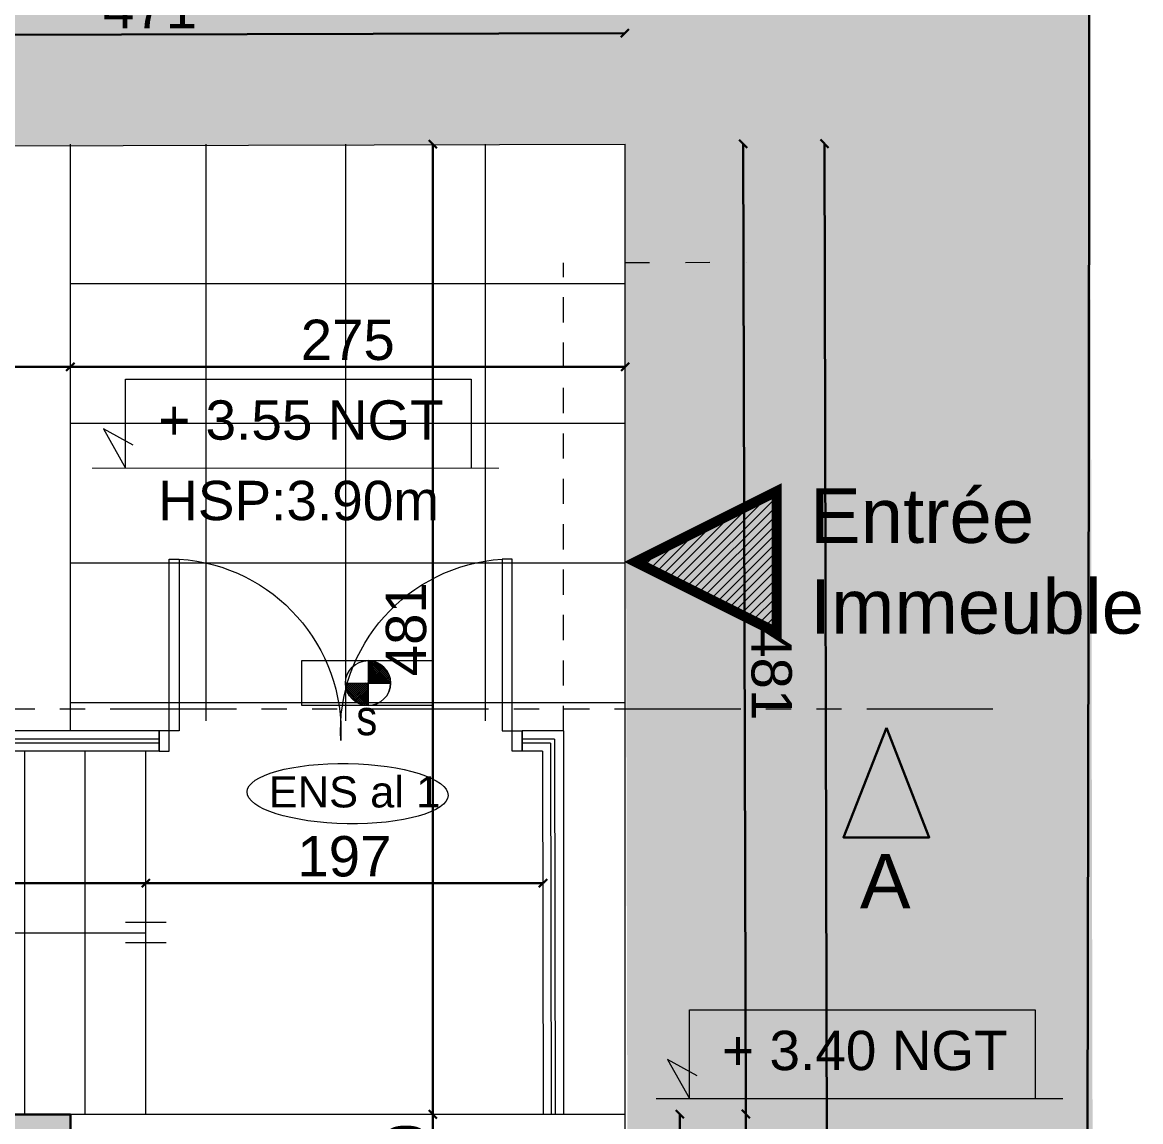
# Model space of a CAD drawing. Header units: millimetres. Extents: x 2804 to 3317, y 6834 to 7064.
# Drawn here: x 2904.38 to 2909.92, y 6940 to 6945.45 of the extents above; entities that cross this region are included whole.
import ezdxf

# ---------------------------------------------------------------- set-up
doc = ezdxf.new("R2010")
doc.units = ezdxf.units.MM
doc.header["$PDMODE"] = 1
for name, pattern in [('ACAD_ISO03W100', [30, 12, -18]), ('HIDDEN', [0.375, 0.25, -0.125]), ('PHANTOM2', [1.25, 0.625, -0.125, 0.125, -0.125, 0.125, -0.125])]:
    doc.linetypes.add(name, pattern=pattern)
for name, color, linetype, lineweight in [('cotation', 3, 'Continuous', 30), ('Hachures', 8, 'Continuous', 20), ('menuise', 50, 'Continuous', 18), ('PORT-FEN', 2, 'Continuous', 0), ('SECURITE', 2, 'Continuous', 0), ('structure grt', 150, 'Continuous', 0), ('texte', 3, 'Continuous', 9), ('Trottoires', 140, 'Continuous', 30), ('zin fin', 6, 'Continuous', 9), ('Zin inter', 80, 'ACAD_ISO03W100', 5), ('zin menuiserie', 150, 'Continuous', 5), ('Zin mur', 30, 'Continuous', 30)]:
    doc.layers.add(name, color=color, linetype=linetype, lineweight=lineweight)
doc.layers.add('zin hatch mur', color=8, linetype='Continuous')
doc.layers.add('zin texte', color=33, linetype='Continuous')
doc.styles.add('ARIAL', font='arial.ttf')
doc.styles.add('PA3', font='arial.ttf', dxfattribs={"height": 3})
doc.styles.add('PsikTxtStyle', font='arial.ttf')
doc.styles.get("Standard").update_dxf_attribs({"font": 'arial.ttf'})
doc.dimstyles.new('cotation 100', dxfattribs={"dimtxt": 0.2, "dimasz": 0.04, "dimexe": 0, "dimexo": 0, "dimgap": 0.03, "dimtad": 1, "dimdec": 0, "dimlfac": 100, "dimdsep": 46, "dimtxsty": 'ARIAL', "dimblk": 'OBLIQUE', "dimcen": 0.09, "dimse1": 1, "dimse2": 1, "dimclrd": 256, "dimclre": 256, "dimclrt": 256, "dimadec": 3, "dimazin": 2, "dimtfac": 1, "dimtdec": 0, "dimtofl": 0, "dimtmove": 1, "dimatfit": 3, "dimfxl": 0, "dimtolj": 1, "dimtzin": 0, "dimlwd": -1, "dimlwe": -1, "dimarcsym": 0})

# ---------------------------------------------------------------- blocks, each defined once
blk = doc.blocks.new('_Oblique')
at = {"color": 0, "linetype": 'ByBlock', "lineweight": -2}
blk.add_line((-0.5, -0.5), (0.5, 0.5), dxfattribs=at)
blk = doc.blocks.new('*D270')
at = {"layer": 'cotation', "transparency": 16777216}
blk.add_line((2906.4144, 6940.0355), (2906.4144, 6944.8445), dxfattribs=at)
at = {"layer": 'Defpoints', "color": 0, "transparency": 16777216}
for p in [(2906.4144, 6944.8445), (2906.8529, 6944.8445), (2906.8529, 6940.0355)]:
    blk.add_point(p, dxfattribs=at)
at = {"layer": 'cotation', "transparency": 16777216, "xscale": 0.04, "yscale": 0.04, "zscale": 0.04}
for p, rotation in [((2906.4144, 6944.8445), 90), ((2906.4144, 6940.0355), 270)]:
    blk.add_blockref('_Oblique', p, dxfattribs=dict(at, rotation=rotation))
at = {"layer": 'cotation', "transparency": 16777216, "insert": (2906.2823, 6942.44), "char_height": 0.2, "attachment_point": 5, "rotation": 90, "style": 'ARIAL'}
blk.add_mtext('\\A1;481', dxfattribs=at)
blk = doc.blocks.new('*D271')
at = {"layer": 'cotation', "transparency": 16777216}
blk.add_line((2902.6609, 6943.7408), (2904.6172, 6943.7408), dxfattribs=at)
at = {"layer": 'Defpoints', "color": 0, "transparency": 16777216}
for p in [(2904.6172, 6943.7408), (2902.6609, 6943.4084), (2904.6172, 6943.4064)]:
    blk.add_point(p, dxfattribs=at)
at = {"layer": 'cotation', "transparency": 16777216, "xscale": 0.04, "yscale": 0.04, "zscale": 0.04, "rotation": 180}
blk.add_blockref('_Oblique', (2902.6609, 6943.7408), dxfattribs=at)
at = {"layer": 'cotation', "transparency": 16777216, "xscale": 0.04, "yscale": 0.04, "zscale": 0.04}
blk.add_blockref('_Oblique', (2904.6172, 6943.7408), dxfattribs=at)
at = {"layer": 'cotation', "transparency": 16777216, "insert": (2903.6391, 6943.8729), "char_height": 0.2, "attachment_point": 5, "style": 'ARIAL'}
blk.add_mtext('\\A1;196', dxfattribs=at)
blk = doc.blocks.new('*D272')
at = {"layer": 'cotation', "transparency": 16777216}
blk.add_line((2904.6172, 6943.7408), (2907.3672, 6943.7408), dxfattribs=at)
at = {"layer": 'Defpoints', "color": 0, "transparency": 16777216}
for p in [(2907.3672, 6944.8445), (2907.3672, 6943.7408), (2904.6172, 6943.4064)]:
    blk.add_point(p, dxfattribs=at)
at = {"layer": 'cotation', "transparency": 16777216, "xscale": 0.04, "yscale": 0.04, "zscale": 0.04, "rotation": 180}
blk.add_blockref('_Oblique', (2904.6172, 6943.7408), dxfattribs=at)
at = {"layer": 'cotation', "transparency": 16777216, "xscale": 0.04, "yscale": 0.04, "zscale": 0.04}
blk.add_blockref('_Oblique', (2907.3672, 6943.7408), dxfattribs=at)
at = {"layer": 'cotation', "transparency": 16777216, "insert": (2905.9922, 6943.8729), "char_height": 0.2, "attachment_point": 5, "style": 'ARIAL'}
blk.add_mtext('\\A1;275', dxfattribs=at)
blk = doc.blocks.new('*D287')
at = {"layer": 'cotation', "transparency": 16777216}
blk.add_line((2908.3554, 6944.8467), (2908.41, 6920.4859), dxfattribs=at)
at = {"layer": 'Defpoints', "color": 0, "transparency": 16777216}
for p in [(2907.3672, 6944.8445), (2907.4218, 6920.4837), (2908.41, 6920.4859)]:
    blk.add_point(p, dxfattribs=at)
at = {"layer": 'cotation', "transparency": 16777216, "xscale": 0.04, "yscale": 0.04, "zscale": 0.04}
for p, rotation in [((2908.3554, 6944.8467), 90.12833801283392), ((2908.41, 6920.4859), 270.1283380128339)]:
    blk.add_blockref('_Oblique', p, dxfattribs=dict(at, rotation=rotation))
at = {"layer": 'cotation', "transparency": 16777216, "insert": (2908.566, 6932.6667), "char_height": 0.3, "attachment_point": 5, "rotation": 270.1283, "style": 'ARIAL'}
blk.add_mtext('\\A1;2436', dxfattribs=at)
blk = doc.blocks.new('*D286')
at = {"layer": 'cotation', "transparency": 16777216}
blk.add_line((2886.0428, 6945.6069), (2907.3649, 6945.667), dxfattribs=at)
at = {"layer": 'Defpoints', "color": 0, "transparency": 16777216}
for p in [(2907.3649, 6945.667), (2907.3672, 6944.8445), (2886.0451, 6944.7843)]:
    blk.add_point(p, dxfattribs=at)
at = {"layer": 'cotation', "transparency": 16777216, "xscale": 0.04, "yscale": 0.04, "zscale": 0.04}
for p, rotation in [((2907.3649, 6945.667), 0.1615367327060689), ((2886.0428, 6945.6069), 180.1615367327061)]:
    blk.add_blockref('_Oblique', p, dxfattribs=dict(at, rotation=rotation))
at = {"layer": 'cotation', "transparency": 16777216, "insert": (2896.7033, 6945.8202), "char_height": 0.3, "attachment_point": 5, "rotation": 0.1615, "style": 'ARIAL'}
blk.add_mtext('\\A1;2132', dxfattribs=at)
blk = doc.blocks.new('*X298')
at = {"color": 0, "linetype": 'Continuous'}
for p, q in [((2123.93, 1390.31), (2124, 1390.38)), ((2133.9, 1380.42), (2123.94, 1390.38)), ((2123.98, 1389.47), (2124.89, 1390.38)), ((2132.98, 1380.46), (2123.98, 1389.46)), ((2124.08, 1388.69), (2125.77, 1390.38)), ((2131.95, 1380.61), (2124.13, 1388.42)), ((2124.23, 1387.96), (2126.66, 1390.38)), ((2124.43, 1387.27), (2127.54, 1390.38)), ((2124.67, 1386.63), (2128.43, 1390.38)), ((2133.9, 1381.3), (2124.82, 1390.38)), ((2124.94, 1386.01), (2129.31, 1390.38)), ((2125.25, 1385.44), (2130.19, 1390.38)), ((2125.58, 1384.89), (2131.08, 1390.38)), ((2133.9, 1382.19), (2125.71, 1390.38)), ((2125.95, 1384.37), (2131.96, 1390.38)), ((2126.34, 1383.88), (2132.85, 1390.38)), ((2133.9, 1383.07), (2126.59, 1390.38)), ((2126.77, 1383.42), (2133.73, 1390.39)), ((2127.22, 1382.99), (2133.9, 1389.67)), ((2133.9, 1383.95), (2127.47, 1390.38)), ((2127.7, 1382.58), (2133.9, 1388.79)), ((2128.2, 1382.2), (2133.9, 1387.9)), ((2133.9, 1384.84), (2128.36, 1390.38)), ((2133.9, 1385.72), (2129.24, 1390.38)), ((2133.9, 1386.61), (2130.12, 1390.38)), ((2133.9, 1387.49), (2131.01, 1390.38)), ((2133.9, 1388.37), (2131.89, 1390.38)), ((2133.9, 1389.26), (2132.77, 1390.38)), ((2133.9, 1390.14), (2133.66, 1390.39)), ((2130.74, 1380.93), (2124.45, 1387.22)), ((2129.19, 1381.6), (2125.12, 1385.66)), ((2128.74, 1381.86), (2133.9, 1387.02)), ((2129.3, 1381.54), (2133.9, 1386.14)), ((2129.9, 1381.25), (2133.9, 1385.25)), ((2130.53, 1381), (2133.9, 1384.37)), ((2131.2, 1380.79), (2133.9, 1383.48)), ((2131.91, 1380.61), (2133.9, 1382.6)), ((2132.67, 1380.49), (2133.9, 1381.72)), ((2133.49, 1380.42), (2133.9, 1380.83))]:
    blk.add_line(p, q, dxfattribs=at)
blk = doc.blocks.new('ss rdc')
at = {"layer": 'SECURITE', "color": 252, "true_color": 0x939598}
for p, q in [((2663.3207, 6738.299, 1.3959), (2663.9711, 6738.299, 1.3959)), ((2663.3207, 6738.0753, 1.3959), (2663.3207, 6738.299, 1.3959)), ((2663.3207, 6738.299, 1.3959), (2663.9711, 6738.299, 1.3959)), ((2663.3207, 6738.0753, 1.3959), (2663.3207, 6738.299, 1.3959)), ((2663.6493, 6738.2986, 1.3959), (2663.6493, 6738.0756, 1.3959)), ((2663.6493, 6738.2986, 1.3959), (2663.6493, 6738.0756, 1.3959)), ((2663.6493, 6738.2986, 1.3959), (2663.6493, 6738.0756, 1.3959)), ((2663.6493, 6738.2986, 1.3959), (2663.6493, 6738.0756, 1.3959)), ((2663.6493, 6738.2986, 1.3959), (2663.6493, 6738.0756, 1.3959)), ((2663.6493, 6738.2986, 1.3959), (2663.6493, 6738.0756, 1.3959)), ((2663.6493, 6738.2986, 1.3959), (2663.6493, 6738.0756, 1.3959)), ((2663.6493, 6738.2986, 1.3959), (2663.6493, 6738.0756, 1.3959)), ((2663.9711, 6738.299, 1.3959), (2663.9711, 6738.0753, 1.3959)), ((2663.9711, 6738.299, 1.3959), (2663.9711, 6738.0753, 1.3959)), ((2663.5378, 6738.1871, 1.3959), (2663.7585, 6738.1873, 1.3959)), ((2663.5378, 6738.1871, 1.3959), (2663.7585, 6738.1873, 1.3959)), ((2663.9711, 6738.0753, 1.3959), (2663.3207, 6738.0753, 1.3959)), ((2663.9711, 6738.0753, 1.3959), (2663.3207, 6738.0753, 1.3959))]:
    blk.add_line(p, q, dxfattribs=at)
blk.add_circle((2663.6493, 6738.1871, 1.3959), 0.1115, dxfattribs=at)
blk.add_circle((2663.6493, 6738.1871, 1.3959), 0.1115, dxfattribs=at)
for start, end in [(0, 90), (0, 90), (0, 90), (0, 90), (0, 90), (0, 90), (270, 0), (270, 0), (270, 0), (270, 0), (270, 0), (270, 0)]:
    blk.add_arc((2663.6493, 6738.1871, 1.3959), 0.1115, start, end, dxfattribs=at)
at = {"layer": 'SECURITE', "color": 252, "true_color": 0x939598, "extrusion": (0, 0, -1), "xscale": 0.01118662045994821, "yscale": 0.01118662045994821, "zscale": 0.01118662045994821, "rotation": 269.9614910721124}
blk.add_blockref('*X298', (-2679.1869, 6762.0688, -1.3959), dxfattribs=at)
blk.add_blockref('*X298', (-2679.1869, 6762.0688, -1.3959), dxfattribs=at)
at = {"layer": 'SECURITE', "color": 252, "true_color": 0x939598, "extrusion": (0, 0, -1), "xscale": -0.01118662049062555, "yscale": 0.01118662042579674, "zscale": 0.01118662047361531}
blk.add_blockref('*X298', (-2639.7781, 6722.6335, -1.3959), dxfattribs=at)
blk.add_blockref('*X298', (-2639.7781, 6722.6335, -1.3959), dxfattribs=at)
at = {"layer": 'SECURITE', "color": 252, "true_color": 0x939598, "xscale": 0.01118662049062554, "yscale": 0.01118662049062554, "zscale": 0.01118662049062554}
blk.add_blockref('*X298', (2639.7781, 6722.6335, 1.3959), dxfattribs=at)
blk.add_blockref('*X298', (2639.7781, 6722.6335, 1.3959), dxfattribs=at)
at = {"layer": 'SECURITE', "color": 252, "true_color": 0x939598, "style": 'PA3', "text_generation_flag": 6, "width": 0.85}
blk.add_text('s', height=0.176, rotation=180, dxfattribs=at).set_placement((2663.5908, 6737.9289, 1.3959))
blk = doc.blocks.new('*D316')
at = {"layer": 'cotation', "transparency": 16777216}
blk.add_line((2907.6764, 6925.9364), (2907.6383, 6940.0363), dxfattribs=at)
at = {"layer": 'Defpoints', "color": 0, "transparency": 16777216}
for p in [(2907.3678, 6940.0355), (2907.6383, 6940.0363), (2907.408, 6925.9357)]:
    blk.add_point(p, dxfattribs=at)
at = {"layer": 'cotation', "transparency": 16777216, "xscale": 0.04, "yscale": 0.04, "zscale": 0.04}
for p, rotation in [((2907.6383, 6940.0363), 90.15480944030031), ((2907.6764, 6925.9364), 270.1548094403003)]:
    blk.add_blockref('_Oblique', p, dxfattribs=dict(at, rotation=rotation))
at = {"layer": 'cotation', "transparency": 16777216, "insert": (2907.7907, 6932.9867), "char_height": 0.2, "attachment_point": 5, "rotation": 270.1548, "style": 'ARIAL'}
blk.add_mtext('\\A1;1410/290', dxfattribs=at)
blk = doc.blocks.new('*D322')
at = {"layer": 'cotation', "transparency": 16777216}
blk.add_line((2902.6593, 6945.3808), (2907.3657, 6945.3941), dxfattribs=at)
at = {"layer": 'Defpoints', "color": 0, "transparency": 16777216}
for p in [(2907.3657, 6945.3941), (2902.6609, 6944.8311), (2907.3672, 6944.8445)]:
    blk.add_point(p, dxfattribs=at)
at = {"layer": 'cotation', "transparency": 16777216, "xscale": 0.04, "yscale": 0.04, "zscale": 0.04}
for p, rotation in [((2902.6593, 6945.3808), 180.1612760775404), ((2907.3657, 6945.3941), 0.1612760775403938)]:
    blk.add_blockref('_Oblique', p, dxfattribs=dict(at, rotation=rotation))
at = {"layer": 'cotation', "transparency": 16777216, "insert": (2905.0121, 6945.5179), "char_height": 0.2, "attachment_point": 5, "rotation": 0.1613, "style": 'ARIAL'}
blk.add_mtext('\\A1;471', dxfattribs=at)
blk = doc.blocks.new('*D323')
at = {"layer": 'cotation', "transparency": 16777216}
blk.add_line((2908.0201, 6920.4854), (2907.9661, 6940.0372), dxfattribs=at)
at = {"layer": 'Defpoints', "color": 0, "transparency": 16777216}
for p in [(2907.3678, 6940.0355), (2907.9661, 6940.0372), (2907.4218, 6920.4837)]:
    blk.add_point(p, dxfattribs=at)
at = {"layer": 'cotation', "transparency": 16777216, "xscale": 0.04, "yscale": 0.04, "zscale": 0.04}
for p, rotation in [((2907.9661, 6940.0372), 90.15834376443192), ((2908.0201, 6920.4854), 270.1583437644319)]:
    blk.add_blockref('_Oblique', p, dxfattribs=dict(at, rotation=rotation))
at = {"layer": 'cotation', "transparency": 16777216, "insert": (2908.1252, 6930.2616), "char_height": 0.2, "attachment_point": 5, "rotation": 270.1583, "style": 'ARIAL'}
blk.add_mtext('\\A1;1955', dxfattribs=at)
blk = doc.blocks.new('*D324')
at = {"layer": 'cotation', "transparency": 16777216}
blk.add_line((2907.9661, 6940.0372), (2907.9528, 6944.8461), dxfattribs=at)
at = {"layer": 'Defpoints', "color": 0, "transparency": 16777216}
for p in [(2907.3672, 6944.8445), (2907.9528, 6944.8461), (2907.3678, 6940.0355)]:
    blk.add_point(p, dxfattribs=at)
at = {"layer": 'cotation', "transparency": 16777216, "xscale": 0.04, "yscale": 0.04, "zscale": 0.04}
for p, rotation in [((2907.9528, 6944.8461), 90.15834376443192), ((2907.9661, 6940.0372), 270.1583437644319)]:
    blk.add_blockref('_Oblique', p, dxfattribs=dict(at, rotation=rotation))
at = {"layer": 'cotation', "transparency": 16777216, "insert": (2908.0922, 6942.222), "char_height": 0.2, "attachment_point": 5, "rotation": 270.1583, "style": 'ARIAL'}
blk.add_mtext('\\A1;481', dxfattribs=at)
blk = doc.blocks.new('*D575')
at = {"layer": 'cotation', "transparency": 16777216}
blk.add_line((2906.4144, 6939.6354), (2906.4144, 6940.0355), dxfattribs=at)
at = {"layer": 'Defpoints', "color": 0, "transparency": 16777216}
for p in [(2906.4144, 6940.0355), (2906.6419, 6940.0355), (2906.9189, 6939.6354)]:
    blk.add_point(p, dxfattribs=at)
at = {"layer": 'cotation', "transparency": 16777216, "xscale": 0.04, "yscale": 0.04, "zscale": 0.04}
for p, rotation in [((2906.4144, 6940.0355), 90), ((2906.4144, 6939.6354), 270)]:
    blk.add_blockref('_Oblique', p, dxfattribs=dict(at, rotation=rotation))
at = {"layer": 'cotation', "transparency": 16777216, "insert": (2906.2823, 6939.8355), "char_height": 0.2, "attachment_point": 5, "rotation": 90, "style": 'ARIAL'}
blk.add_mtext('\\A1;40', dxfattribs=at)
blk = doc.blocks.new('ensal1')
at = {"layer": 'menuise'}
blk.add_ellipse((2905.1794, 6941.5377), major_axis=(-0.4984, 0.0086), ratio=0.29928, start_param=-1.570796, end_param=4.712389, dxfattribs=at)
at = {"layer": 'menuise', "insert": (2904.788, 6941.6237), "char_height": 0.1544, "width": 2.341262, "attachment_point": 1, "style": 'PsikTxtStyle'}
blk.add_mtext('ENS al 1', dxfattribs=at)
blk = doc.blocks.new('*D1005')
at = {"layer": 'cotation', "transparency": 16777216}
blk.add_line((2904.9913, 6941.1813), (2906.96, 6941.1813), dxfattribs=at)
at = {"layer": 'Defpoints', "color": 0, "transparency": 16777216}
for p in [(2906.96, 6941.1813), (2904.9913, 6940.5511), (2906.96, 6940.5544)]:
    blk.add_point(p, dxfattribs=at)
at = {"layer": 'cotation', "transparency": 16777216, "xscale": 0.04, "yscale": 0.04, "zscale": 0.04, "rotation": 180}
blk.add_blockref('_Oblique', (2904.9913, 6941.1813), dxfattribs=at)
at = {"layer": 'cotation', "transparency": 16777216, "xscale": 0.04, "yscale": 0.04, "zscale": 0.04}
blk.add_blockref('_Oblique', (2906.96, 6941.1813), dxfattribs=at)
at = {"layer": 'cotation', "transparency": 16777216, "insert": (2905.9756, 6941.3134), "char_height": 0.2, "attachment_point": 5, "style": 'ARIAL'}
blk.add_mtext('\\A1;197', dxfattribs=at)
blk = doc.blocks.new('P14')
at = {"layer": 'zin menuiserie'}
for p, q in [((2875.0199, 7090.5993), (2874.1683, 7090.5993)), ((2874.1683, 7090.5993), (2874.1683, 7090.5493)), ((2875.0199, 7090.6493), (2875.1199, 7090.6493)), ((2875.0199, 7090.5993), (2875.0199, 7090.6493)), ((2875.1199, 7090.5993), (2875.0199, 7090.5993)), ((2875.0199, 7090.5493), (2875.0199, 7090.5993)), ((2875.1199, 7090.6493), (2875.1199, 7090.5993)), ((2874.1683, 7090.5493), (2875.0199, 7090.5493)), ((2874.1683, 7088.8993), (2874.1683, 7088.9493)), ((2874.1683, 7088.9493), (2875.0199, 7088.9493)), ((2875.0199, 7088.9493), (2875.0199, 7088.8993)), ((2875.0199, 7088.8993), (2874.1683, 7088.8993)), ((2875.0199, 7088.8993), (2875.0199, 7088.8493)), ((2875.1199, 7088.8993), (2875.0199, 7088.8993)), ((2875.1199, 7088.8493), (2875.1199, 7088.8993)), ((2875.0199, 7088.8493), (2875.1199, 7088.8493))]:
    blk.add_line(p, q, dxfattribs=at)
for centre, start, end in [((2875.0229, 7090.6045), 183.6967, 272.9424), ((2875.0229, 7088.8941), 87.0576, 176.3033)]:
    blk.add_arc(centre, 0.8563, start, end, dxfattribs=at)
blk = doc.blocks.new('*D1012')
at = {"layer": 'cotation', "transparency": 16777216}
blk.add_line((2904.9913, 6941.1813), (2903.1881, 6941.1813), dxfattribs=at)
at = {"layer": 'Defpoints', "color": 0, "transparency": 16777216}
for p in [(2903.1881, 6941.8357), (2903.1881, 6941.1813), (2904.9913, 6940.5511)]:
    blk.add_point(p, dxfattribs=at)
at = {"layer": 'cotation', "transparency": 16777216, "xscale": 0.04, "yscale": 0.04, "zscale": 0.04, "rotation": 180}
blk.add_blockref('_Oblique', (2903.1881, 6941.1813), dxfattribs=at)
at = {"layer": 'cotation', "transparency": 16777216, "xscale": 0.04, "yscale": 0.04, "zscale": 0.04}
blk.add_blockref('_Oblique', (2904.9913, 6941.1813), dxfattribs=at)
at = {"layer": 'cotation', "transparency": 16777216, "insert": (2904.0897, 6941.3134), "char_height": 0.2, "attachment_point": 5, "style": 'ARIAL'}
blk.add_mtext('\\A1;180', dxfattribs=at)

msp = doc.modelspace()

# ---------------------------------------------------------------- hatches: boundary and pattern name
at = {"layer": 'Hachures'}
h = msp.add_hatch(dxfattribs=at)
h.set_pattern_fill('AR-HBONE', color=256, scale=0.001, angle=0.4129)
h.set_pattern_definition([(45.4129179, (74.41532, -5.15618), (-0.0010354903, 0.1436803666), [0.3048, -0.1016]), (135.4129179, (74.48664, -5.08382), (-0.0010354903, 0.1436803666), [0.3048, -0.1016])])
h.paths.add_polyline_path([(2880.6999, 6946.7257), (2880.6999, 6944.7842), (2886.0451, 6944.7843), (2889.9451, 6944.7982), (2889.9471, 6944.7977), (2907.3672, 6944.8445), (2907.4218, 6920.4837), (2908.6333, 6920.4869), (2908.6, 6914.6847), (2909.737, 6914.6907), (2909.6698, 6946.9248), (2907.1785, 6946.8702), (2904.6873, 6946.8156), (2899.4026, 6946.8023), (2894.5894, 6946.7184), (2889.4125, 6946.6539)])
h = msp.add_hatch(dxfattribs=at)
h.set_pattern_fill('ANSI37', color=256, scale=0.218, angle=45)
h.set_pattern_definition([(90, (2907.3672, 6944.84446), (-0.69215, 1e-16), []), (180, (2907.3672, 6944.84446), (-1e-16, -0.69215), [])])
h.paths.add_polyline_path([(2904.6172, 6944.8445), (2907.3672, 6944.8445), (2907.3672, 6941.9857), (2904.6172, 6941.9857)])
at = {"layer": 'zin hatch mur'}
h = msp.add_hatch(color=256, dxfattribs=at)
h.dxf.hatch_style = 1
h.paths.add_polyline_path([(2902.4452, 6938.1433), (2902.4452, 6937.0221), (2902.2382, 6937.2291), (2901.8847, 6937.5827)], flags=16)
h.paths.add_polyline_path([(2902.3852, 6938.0126), (2902.0552, 6937.5835), (2902.2037, 6937.336), (2901.9562, 6937.5835)], flags=0)
h.paths.add_polyline_path([(2902.0552, 6937.5835), (2902.3852, 6938.0126), (2901.9562, 6937.5835), (2902.2037, 6937.336)], flags=0)
h.paths.add_polyline_path([(2902.2382, 6937.0877), (2902.5452, 6936.9221), (2902.5452, 6938.2433), (2903.9377, 6939.6357), (2904.618, 6939.6357), (2904.6172, 6940.0355), (2903.9335, 6940.0355), (2901.612, 6937.714)])
at = {"layer": 'zin menuiserie', "true_color": 0xe8e8e8}
h = msp.add_hatch(color=254, dxfattribs=at)
h.dxf.hatch_style = 1
h.paths.add_polyline_path([(2880.6999, 6946.7257), (2880.6999, 6944.7842), (2886.0451, 6944.7843), (2889.9451, 6944.7982), (2889.9471, 6944.7977), (2907.3672, 6944.8445), (2907.4218, 6920.4837), (2908.6333, 6920.4869), (2908.6, 6914.6847), (2909.737, 6914.6907), (2909.6698, 6946.9248), (2907.1785, 6946.8702), (2904.6873, 6946.8156), (2899.4026, 6946.8023), (2894.5894, 6946.7184), (2889.4125, 6946.6539)])
at = {"layer": 'zin menuiserie'}
h = msp.add_hatch(dxfattribs=at)
h.set_pattern_fill('ANSI31', color=250, scale=0.01)
h.set_pattern_definition([(45, (-7.267758, -32.353413), (-0.0224506403, 0.0224506403), [])])
h.paths.add_polyline_path([(2907.4186, 6942.7736), (2908.1186, 6942.4236), (2908.1186, 6943.1236)])

# ---------------------------------------------------------------- linework, layer by layer
at = {"layer": 'cotation'}
msp.add_lwpolyline([(2908.6622, 6941.951), (2908.875, 6941.4079), (2908.4494, 6941.4079), (2908.6622, 6941.951)], dxfattribs=at)
at = {"layer": 'PORT-FEN'}
for points in [[(2904.929, 6943.3517), (2904.7812, 6943.4328), (2904.89, 6943.2382), (2904.89, 6943.6791), (2906.6035, 6943.6791), (2906.6035, 6943.2382)], [(2907.7246, 6940.2267), (2907.5767, 6940.3078), (2907.6855, 6940.1133), (2907.6855, 6940.5542), (2909.399, 6940.5542), (2909.399, 6940.1133)]]:
    msp.add_lwpolyline(points, dxfattribs=at)
at = {"layer": 'PORT-FEN', "const_width": 0.00566}
for points in [[(2906.7415, 6943.2382), (2904.7252, 6943.2382)], [(2909.537, 6940.1133), (2907.5207, 6940.1133)]]:
    msp.add_lwpolyline(points, dxfattribs=at)
at = {"layer": 'texte', "linetype": 'PHANTOM2', "lineweight": 9}
msp.add_line((2909.1903, 6942.0437), (2884.9646, 6942.0437), dxfattribs=at)
at = {"layer": 'Trottoires', "flags": 128}
msp.add_lwpolyline([(2909.6698, 6946.9248), (2909.6658, 6943.3526), (2909.6536, 6937.3595), (2909.697, 6930.5406), (2909.6783, 6928.0107), (2909.7058, 6921.1764), (2909.7127, 6919.3451), (2909.7371, 6914.6787)], dxfattribs=at)
at = {"layer": 'zin fin'}
for p, q in [((2886.9451, 6944.7875), (2907.3672, 6944.8445)), ((2904.6172, 6941.9357), (2904.6172, 6944.8445)), ((2907.3672, 6940.0355), (2907.3672, 6944.8445)), ((2904.3913, 6940.0355), (2904.3913, 6941.8357)), ((2904.6913, 6940.0355), (2904.6913, 6941.8357)), ((2904.9913, 6940.0355), (2904.9913, 6941.8357)), ((2907.407, 6925.9357), (2907.3678, 6940.0355))]:
    msp.add_line(p, q, dxfattribs=at)
for points in [[(2905.0913, 6940.9856), (2904.8913, 6940.9856)], [(2902.8819, 6940.2508), (2902.8221, 6940.3106), (2902.7623, 6940.1312), (2903.5642, 6940.9356), (2904.9913, 6940.9356)], [(2905.0913, 6940.8856), (2904.8913, 6940.8856)]]:
    msp.add_lwpolyline(points, dxfattribs=at)
at = {"layer": 'Zin inter', "linetype": 'HIDDEN', "ltscale": 0.5}
msp.add_line((2907.0609, 6941.9357), (2907.0609, 6944.2562), dxfattribs=at)
at = {"layer": 'Zin inter', "ltscale": 0.01}
msp.add_line((2907.3672, 6944.2571), (2907.9672, 6944.2592), dxfattribs=at)
at = {"layer": 'zin menuiserie'}
for p, q in [((2905.0573, 6941.9357), (2903.1879, 6941.9357)), ((2905.0573, 6941.8357), (2905.0573, 6941.9357)), ((2907.0609, 6941.9357), (2906.8573, 6941.9357)), ((2906.8573, 6941.8357), (2906.8573, 6941.9357)), ((2907.0609, 6941.9357), (2907.0609, 6940.0355)), ((2905.0573, 6941.8957), (2903.1879, 6941.8957)), ((2905.0573, 6941.8757), (2903.1879, 6941.8757)), ((2907.0173, 6941.8957), (2906.8573, 6941.8957)), ((2906.9973, 6941.8757), (2906.8573, 6941.8757)), ((2906.9973, 6941.8757), (2907.001, 6940.0355)), ((2907.0173, 6941.8957), (2907.021, 6940.0355)), ((2905.0573, 6941.8357), (2903.1879, 6941.8357)), ((2906.9574, 6941.8357), (2906.8573, 6941.8357)), ((2906.9574, 6941.8357), (2906.961, 6940.0355)), ((2907.3678, 6940.0355), (2904.6172, 6940.0355))]:
    msp.add_line(p, q, dxfattribs=at)
at = {"layer": 'zin menuiserie', "const_width": 0.05}
msp.add_lwpolyline([(2907.4186, 6942.7736), (2908.1186, 6942.4236), (2908.1186, 6943.1236), (2907.4186, 6942.7736)], close=True, dxfattribs=at)
at = {"layer": 'Zin mur'}
for q in [(2903.9335, 6940.0355), (2904.6172, 6939.6357)]:
    msp.add_line((2904.6172, 6940.0355), q, dxfattribs=at)

# ---------------------------------------------------------------- block references
at = {"layer": 'cotation'}
msp.add_blockref('ensal1', (0.812, 0.0874), dxfattribs=at)
at = {"layer": 'SECURITE', "color": 214, "true_color": 0xa81592}
msp.add_blockref('ss rdc', (242.4434, 203.9859), dxfattribs=at)
at = {"layer": 'Zin mur', "xscale": -1, "rotation": 89.99999999973893}
msp.add_blockref('P14', (9995.7066, 9816.9556), dxfattribs=at)

# ---------------------------------------------------------------- texts
at = {"layer": 'structure grt', "ltscale": 0.5, "char_height": 0.195, "width": 13.746322, "attachment_point": 1}
for s, insert in [('{\\C1;+ 3.55 NGT}', (2905.0524, 6943.5744)), ('{\\C1;HSP:3.90m}', (2905.0524, 6943.1755)), ('{\\C1;+ 3.40 NGT}', (2907.8479, 6940.4495))]:
    msp.add_mtext(s, dxfattribs=dict(at, insert=insert))
at = {"layer": 'zin texte', "char_height": 0.27, "attachment_point": 1}
for s, insert in [('Entrée\\PImmeuble', (2908.2835, 6943.1377)), ('A', (2908.5309, 6941.3263))]:
    msp.add_mtext_dynamic_manual_height_columns(s, width=34.103171, gutter_width=12.5, heights=[0], dxfattribs=dict(at, insert=insert))

# ---------------------------------------------------------------- dimensions: what is measured, and where the dimension line sits
at = {"layer": 'cotation'}
for p1, p2, distance, picture, middle in [((2886.0451, 6944.7843), (2907.3672, 6944.8445), 0.8226, '*D286', (2896.7033, 6945.8202)), ((2907.3672, 6944.8445), (2907.4218, 6920.4837), 0.9882, '*D287', (2908.566, 6932.6667))]:
    dim = msp.add_aligned_dim(p1=p1, p2=p2, distance=distance, dimstyle='cotation 100', override={"dimtxt": 0.3}, dxfattribs=at)
    dim.commit()
    dim.dimension.update_dxf_attribs({"geometry": picture, "text_midpoint": middle})
for base, p1, p2, angle, picture, middle in [((2907.3657, 6945.3941), (2902.6609, 6944.8311), (2907.3672, 6944.8445), 180.1613, '*D322', (2905.0121, 6945.5179)), ((2906.4144, 6944.8445), (2906.8529, 6940.0355), (2906.8529, 6944.8445), 90, '*D270', (2906.2823, 6942.44)), ((2906.4144, 6940.0355), (2906.9189, 6939.6354), (2906.6419, 6940.0355), 90, '*D575', (2906.2823, 6939.8355))]:
    dim = msp.add_linear_dim(base=base, p1=p1, p2=p2, angle=angle, dimstyle='cotation 100', dxfattribs=at)
    dim.commit()
    dim.dimension.update_dxf_attribs({"geometry": picture, "text_midpoint": middle})
dim = msp.add_linear_dim(base=(2907.9528, 6944.8461), p1=(2907.3678, 6940.0355), p2=(2907.3672, 6944.8445), angle=270.1583, dimstyle='cotation 100', dxfattribs=at)
dim.commit()
dim.dimension.update_dxf_attribs({"geometry": '*D324', "text_midpoint": (2907.96, 6942.2217), "dimtype": 128})
for base, p1, p2, picture, middle in [((2907.3672, 6943.7408), (2904.6172, 6943.4064), (2907.3672, 6944.8445), '*D272', (2905.9922, 6943.8729)), ((2904.6172, 6943.7408), (2902.6609, 6943.4084), (2904.6172, 6943.4064), '*D271', (2903.6391, 6943.8729)), ((2903.1881, 6941.1813), (2904.9913, 6940.5511), (2903.1881, 6941.8357), '*D1012', (2904.0897, 6941.3134)), ((2906.96, 6941.1813), (2904.9913, 6940.5511), (2906.96, 6940.5544), '*D1005', (2905.9756, 6941.3134))]:
    dim = msp.add_linear_dim(base=base, p1=p1, p2=p2, dimstyle='cotation 100', dxfattribs=at)
    dim.commit()
    dim.dimension.update_dxf_attribs({"geometry": picture, "text_midpoint": middle})
dim = msp.add_aligned_dim(p1=(2907.4218, 6920.4837), p2=(2907.3678, 6940.0355), distance=-0.5983, dimstyle='cotation 100', dxfattribs=at)
dim.commit()
dim.dimension.update_dxf_attribs({"geometry": '*D323', "text_midpoint": (2908.1252, 6930.2616)})
dim = msp.add_linear_dim(base=(2907.6383, 6940.0363), p1=(2907.408, 6925.9357), p2=(2907.3678, 6940.0355), angle=270.1548, text='<>/290', dimstyle='cotation 100', dxfattribs=at)
dim.commit()
dim.dimension.update_dxf_attribs({"geometry": '*D316', "text_midpoint": (2907.7907, 6932.9867)})

doc.saveas('drawing.dxf')
